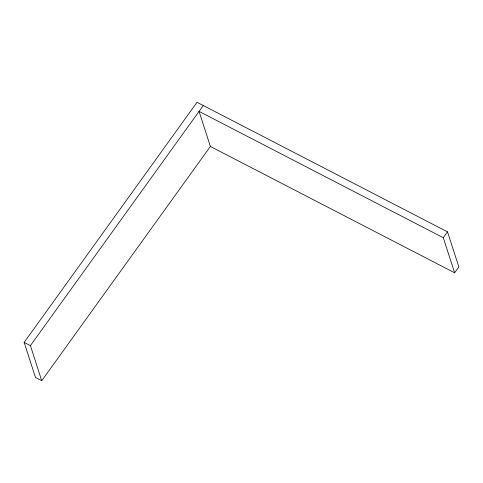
<?xml version="1.0" encoding="UTF-8"?>
<svg xmlns="http://www.w3.org/2000/svg" width="483" height="483" viewBox="0 0 483 483"><rect width="100%" height="100%" fill="white"/><g stroke="black" fill="none" stroke-linecap="round" stroke-linejoin="round"><path stroke-width="0.72" d="M210.642 146.095L41.737 380.713L35.476 377.471L24.15 342.399L197.01 102.287L447.524 231.876L458.85 266.948L454.636 272.804L210.383 146.458L199.056 111.386L443.309 237.733L454.636 272.804M41.737 380.713L30.411 345.641L203.271 105.529M443.309 237.733L447.524 231.876M24.15 342.399L30.411 345.641"/></g></svg>
